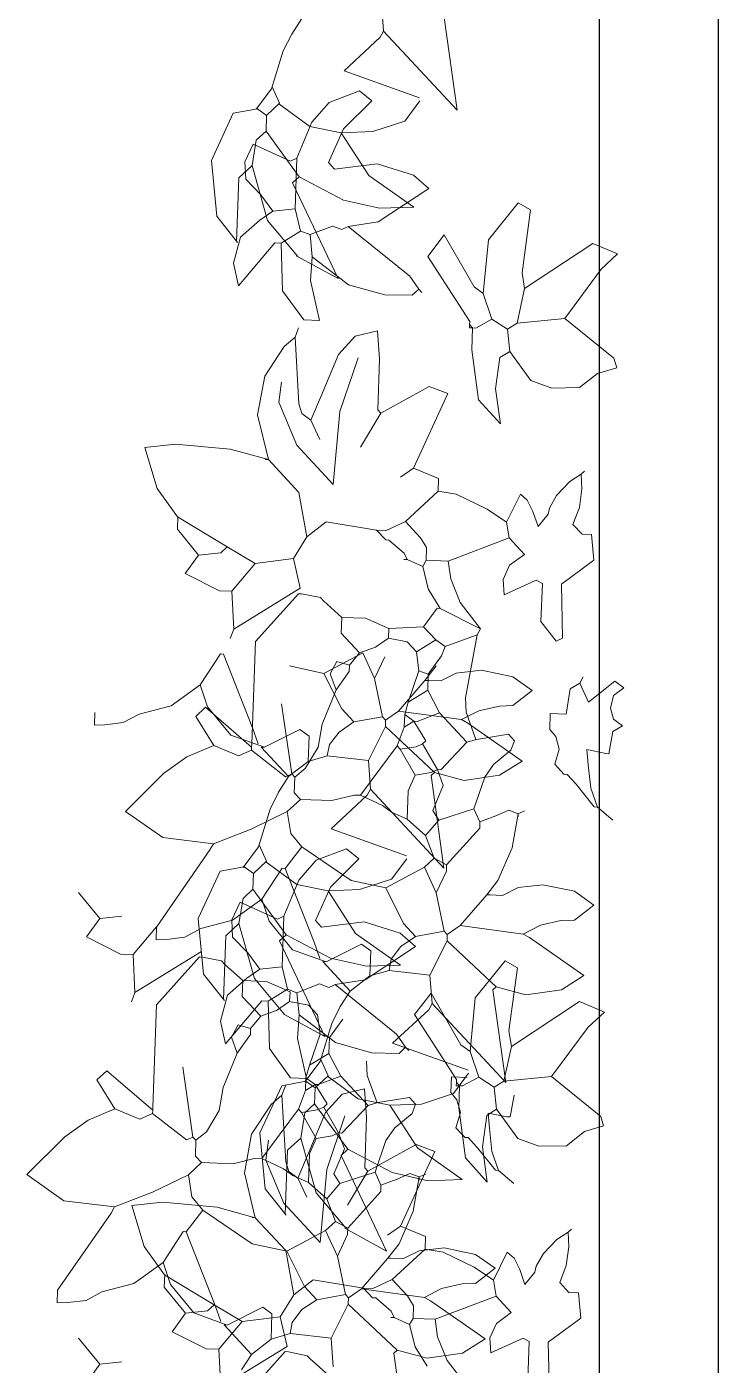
# Model space of a CAD drawing. Header units: millimetres. Extents: x 2667 to 2848, y -1 to 1765.
# Drawn here: x 2814.421 to 2815.001, y 1738.019 to 1739.142 of the extents above; entities that cross this region are included whole.
import ezdxf

# ---------------------------------------------------------------- set-up
doc = ezdxf.new("R2010")
doc.units = ezdxf.units.MM
doc.layers.add('PROIEZIONI', color=145, linetype='Continuous')
doc.layers.add('VERDE_giardino', color=74, linetype='Continuous', lineweight=9)

msp = doc.modelspace()

# ---------------------------------------------------------------- linework, layer by layer
at = {"layer": 'PROIEZIONI'}
for p, q in [((2814.9014, 1754.3571), (2814.9014, 1736.621)), ((2815.0014, 1754.3571), (2815.0014, 1736.621)), ((2814.9014, 1744.9036), (2814.9014, 1727.1674)), ((2815.0014, 1744.9036), (2815.0014, 1727.1674))]:
    msp.add_line(p, q, dxfattribs=at)
at = {"layer": 'VERDE_giardino'}
for p, q in [((2814.7189, 1739.1621), (2814.7206, 1739.1381)), ((2814.652, 1739.1486), (2814.6436, 1739.1356)), ((2814.7823, 1739.0718), (2814.7715, 1739.1495)), ((2814.6436, 1739.1356), (2814.6366, 1739.1214)), ((2814.6876, 1739.1048), (2814.7178, 1739.1329)), ((2814.7178, 1739.1329), (2814.7206, 1739.1381)), ((2814.7206, 1739.1381), (2814.7823, 1739.0718)), ((2814.6366, 1739.1214), (2814.6267, 1739.0896)), ((2814.7507, 1739.0821), (2814.6876, 1739.1048)), ((2814.6267, 1739.0896), (2814.6139, 1739.0725)), ((2814.6273, 1739.0913), (2814.6335, 1739.0776)), ((2814.7005, 1739.0879), (2814.6751, 1739.0783)), ((2814.7108, 1739.0796), (2814.7005, 1739.0879)), ((2814.5946, 1739.0692), (2814.6148, 1739.073)), ((2814.6148, 1739.073), (2814.6225, 1739.0674)), ((2814.6335, 1739.0776), (2814.6225, 1739.0674)), ((2814.6588, 1739.0582), (2814.6329, 1739.0772)), ((2814.6751, 1739.0783), (2814.6605, 1739.0618)), ((2814.6871, 1739.056), (2814.7108, 1739.0796)), ((2814.7384, 1739.0626), (2814.7512, 1739.0796)), ((2814.5946, 1739.0692), (2814.5763, 1739.0296)), ((2814.6221, 1739.0541), (2814.6225, 1739.0674)), ((2814.6605, 1739.0618), (2814.648, 1739.0315)), ((2814.7116, 1739.0538), (2814.7384, 1739.0626)), ((2814.6138, 1739.0465), (2814.6221, 1739.0541)), ((2814.6221, 1739.0541), (2814.6499, 1739.016)), ((2814.6851, 1739.0529), (2814.6588, 1739.0582)), ((2814.6744, 1739.0278), (2814.6871, 1739.056)), ((2814.6851, 1739.0529), (2814.7116, 1739.0538)), ((2814.7082, 1739.017), (2814.6851, 1739.0529)), ((2814.6113, 1739.0434), (2814.6044, 1739.0285)), ((2814.6104, 1739.0254), (2814.6138, 1739.0465)), ((2814.6113, 1739.0434), (2814.6426, 1739.029)), ((2814.5763, 1739.0296), (2814.5807, 1738.9828)), ((2814.6044, 1739.0285), (2814.6051, 1739.0139)), ((2814.6426, 1739.029), (2814.648, 1739.0315)), ((2814.6465, 1738.9891), (2814.648, 1739.0315)), ((2814.6744, 1739.0278), (2814.6796, 1739.0223)), ((2814.7154, 1739.0269), (2814.6796, 1739.0223)), ((2814.7457, 1739.0173), (2814.7154, 1739.0269)), ((2814.5974, 1738.9616), (2814.5994, 1739.0151)), ((2814.5994, 1739.0151), (2814.6104, 1739.0254)), ((2814.6233, 1738.9793), (2814.6104, 1739.0254)), ((2814.6499, 1739.016), (2814.6444, 1739.0108)), ((2814.6499, 1739.016), (2814.6871, 1738.9964)), ((2814.746, 1738.9904), (2814.7082, 1739.017)), ((2814.7586, 1739.0062), (2814.7457, 1739.0173)), ((2814.6051, 1739.0139), (2814.6177, 1739.0007)), ((2814.6444, 1739.0108), (2814.6825, 1738.9306)), ((2814.7162, 1738.9781), (2814.7586, 1739.0062)), ((2814.6177, 1739.0007), (2814.6278, 1738.9871)), ((2814.6871, 1738.9964), (2814.7174, 1738.9895)), ((2814.8086, 1738.9631), (2814.8336, 1738.994)), ((2814.8336, 1738.994), (2814.844, 1738.9883)), ((2814.5807, 1738.9828), (2814.5982, 1738.9608)), ((2814.6278, 1738.9871), (2814.617, 1738.9795)), ((2814.6278, 1738.9871), (2814.6465, 1738.9891)), ((2814.6465, 1738.9891), (2814.6511, 1738.9703)), ((2814.7174, 1738.9895), (2814.746, 1738.9904)), ((2814.844, 1738.9883), (2814.8368, 1738.9355)), ((2814.617, 1738.9795), (2814.6008, 1738.9653)), ((2814.6487, 1738.9492), (2814.6233, 1738.9793)), ((2814.6348, 1738.9603), (2814.6511, 1738.9703)), ((2814.6511, 1738.9703), (2814.659, 1738.9674)), ((2814.659, 1738.9674), (2814.6778, 1738.9746)), ((2814.6778, 1738.9746), (2814.6857, 1738.9717)), ((2814.6857, 1738.9717), (2814.6911, 1738.9742)), ((2814.6911, 1738.9742), (2814.7162, 1738.9781)), ((2814.6911, 1738.9742), (2814.7426, 1738.9325)), ((2814.6008, 1738.9653), (2814.5949, 1738.9436)), ((2814.599, 1738.9244), (2814.6295, 1738.9605)), ((2814.6295, 1738.9605), (2814.6348, 1738.9603)), ((2814.6348, 1738.9603), (2814.636, 1738.9204)), ((2814.659, 1738.9674), (2814.6609, 1738.9487)), ((2814.7577, 1738.949), (2814.7716, 1738.9671)), ((2814.7716, 1738.9671), (2814.7966, 1738.9237)), ((2814.8043, 1738.9181), (2814.8086, 1738.9631)), ((2814.839, 1738.9221), (2814.8961, 1738.9599)), ((2814.8961, 1738.9599), (2814.917, 1738.9512)), ((2814.6474, 1738.9497), (2814.6825, 1738.9306)), ((2814.6609, 1738.9487), (2814.6595, 1738.929)), ((2814.6609, 1738.9487), (2814.6913, 1738.9254)), ((2814.7577, 1738.949), (2814.7929, 1738.8946)), ((2814.9033, 1738.9384), (2814.917, 1738.9512)), ((2814.5949, 1738.9436), (2814.599, 1738.9244)), ((2814.8726, 1738.897), (2814.9033, 1738.9384)), ((2814.6595, 1738.929), (2814.667, 1738.8954)), ((2814.6913, 1738.9254), (2814.7216, 1738.917)), ((2814.7426, 1738.9325), (2814.7502, 1738.9216)), ((2814.8368, 1738.9355), (2814.839, 1738.9221)), ((2814.636, 1738.9204), (2814.6537, 1738.8959)), ((2814.7216, 1738.917), (2814.7447, 1738.9165)), ((2814.7447, 1738.9165), (2814.7502, 1738.9216)), ((2814.7502, 1738.9216), (2814.7527, 1738.9188)), ((2814.7966, 1738.9237), (2814.8043, 1738.9181)), ((2814.8043, 1738.9181), (2814.8115, 1738.8966)), ((2814.8326, 1738.8932), (2814.839, 1738.9221)), ((2814.6537, 1738.8959), (2814.667, 1738.8954)), ((2814.7927, 1738.8893), (2814.7928, 1738.892)), ((2814.7928, 1738.892), (2814.7929, 1738.8946)), ((2814.7928, 1738.892), (2814.7953, 1738.8892)), ((2814.798, 1738.8891), (2814.8115, 1738.8966)), ((2814.8115, 1738.8966), (2814.8245, 1738.8882)), ((2814.8245, 1738.8882), (2814.8326, 1738.8932)), ((2814.8326, 1738.8932), (2814.8726, 1738.897)), ((2814.8726, 1738.897), (2814.9138, 1738.8637)), ((2814.6373, 1738.8737), (2814.6464, 1738.8814)), ((2814.6464, 1738.8814), (2814.6494, 1738.8893)), ((2814.6464, 1738.8814), (2814.6497, 1738.8255)), ((2814.683, 1738.8668), (2814.6969, 1738.8822)), ((2814.7156, 1738.8868), (2814.6969, 1738.8822)), ((2814.7174, 1738.8629), (2814.7156, 1738.8868)), ((2814.7927, 1738.8893), (2814.7953, 1738.8892)), ((2814.7953, 1738.8892), (2814.7946, 1738.8707)), ((2814.7953, 1738.8892), (2814.798, 1738.8891)), ((2814.8245, 1738.8882), (2814.8265, 1738.8695)), ((2814.621, 1738.8487), (2814.6373, 1738.8737)), ((2814.8003, 1738.8288), (2814.7946, 1738.8707)), ((2814.8183, 1738.8645), (2814.8265, 1738.8695)), ((2814.8265, 1738.8695), (2814.8441, 1738.845)), ((2814.6685, 1738.8328), (2814.683, 1738.8668)), ((2814.6993, 1738.864), (2814.684, 1738.8192)), ((2814.7159, 1738.8205), (2814.7174, 1738.8629)), ((2814.8147, 1738.8381), (2814.8183, 1738.8645)), ((2814.9138, 1738.8637), (2814.9162, 1738.8556)), ((2814.6149, 1738.8162), (2814.621, 1738.8487)), ((2814.8849, 1738.8391), (2814.9001, 1738.8509)), ((2814.9001, 1738.8509), (2814.9162, 1738.8556)), ((2814.6329, 1738.827), (2814.6352, 1738.8437)), ((2814.7184, 1738.8177), (2814.759, 1738.8401)), ((2814.7747, 1738.8343), (2814.759, 1738.8401)), ((2814.8147, 1738.8381), (2814.8187, 1738.8086)), ((2814.8441, 1738.845), (2814.8619, 1738.8387)), ((2814.8619, 1738.8387), (2814.8849, 1738.8391)), ((2814.6479, 1738.7908), (2814.6329, 1738.827)), ((2814.6497, 1738.8255), (2814.6521, 1738.8175)), ((2814.6598, 1738.8119), (2814.6685, 1738.8328)), ((2814.7459, 1738.7716), (2814.7747, 1738.8343)), ((2814.8187, 1738.8086), (2814.8003, 1738.8288)), ((2814.6149, 1738.8162), (2814.6241, 1738.7787)), ((2814.6521, 1738.8175), (2814.6598, 1738.8119)), ((2814.684, 1738.8192), (2814.6784, 1738.7579)), ((2814.7184, 1738.8177), (2814.7014, 1738.7892)), ((2814.7184, 1738.8177), (2814.7159, 1738.8205)), ((2814.6598, 1738.8119), (2814.6672, 1738.7957)), ((2814.5205, 1738.789), (2814.5462, 1738.7917)), ((2814.5462, 1738.7917), (2814.592, 1738.7876)), ((2814.6784, 1738.7579), (2814.6479, 1738.7908)), ((2814.5308, 1738.7545), (2814.5205, 1738.789)), ((2814.592, 1738.7876), (2814.6241, 1738.7787)), ((2814.6241, 1738.7787), (2814.6215, 1738.7788)), ((2814.6241, 1738.7787), (2814.6496, 1738.7512)), ((2814.7459, 1738.7716), (2814.735, 1738.7641)), ((2814.7459, 1738.7716), (2814.7668, 1738.7629)), ((2814.8864, 1738.7665), (2814.8891, 1738.7691)), ((2814.7668, 1738.7629), (2814.7665, 1738.7523)), ((2814.877, 1738.7604), (2814.8658, 1738.7486)), ((2814.8864, 1738.7665), (2814.877, 1738.7604)), ((2814.8869, 1738.7542), (2814.8864, 1738.7665)), ((2814.5478, 1738.7307), (2814.5308, 1738.7545)), ((2814.6496, 1738.7512), (2814.6562, 1738.7139)), ((2814.739, 1738.7268), (2814.7665, 1738.7523)), ((2814.7816, 1738.7497), (2814.7665, 1738.7523)), ((2814.8077, 1738.7371), (2814.7816, 1738.7497)), ((2814.8239, 1738.7263), (2814.8354, 1738.7498)), ((2814.8412, 1738.7446), (2814.8354, 1738.7498)), ((2814.8658, 1738.7486), (2814.8598, 1738.7381)), ((2814.8849, 1738.7387), (2814.8869, 1738.7542)), ((2814.8239, 1738.7263), (2814.8077, 1738.7371)), ((2814.8459, 1738.7352), (2814.8412, 1738.7446)), ((2814.8503, 1738.7227), (2814.8459, 1738.7352)), ((2814.8598, 1738.7381), (2814.8586, 1738.733)), ((2814.8795, 1738.7243), (2814.8849, 1738.7387)), ((2814.5477, 1738.7205), (2814.5481, 1738.7311)), ((2814.5896, 1738.7057), (2814.5478, 1738.7307)), ((2814.6562, 1738.7139), (2814.6726, 1738.7265)), ((2814.7148, 1738.7197), (2814.6726, 1738.7265)), ((2814.7228, 1738.7194), (2814.739, 1738.7268)), ((2814.739, 1738.7268), (2814.7517, 1738.713)), ((2814.8239, 1738.7263), (2814.826, 1738.713)), ((2814.8586, 1738.733), (2814.8503, 1738.7227)), ((2814.8872, 1738.7161), (2814.8795, 1738.7243)), ((2814.5655, 1738.6986), (2814.5477, 1738.7205)), ((2814.6562, 1738.7139), (2814.645, 1738.6957)), ((2814.7148, 1738.7197), (2814.7225, 1738.7114)), ((2814.7148, 1738.7197), (2814.7228, 1738.7194)), ((2814.7517, 1738.713), (2814.7568, 1738.7049)), ((2814.7749, 1738.6936), (2814.826, 1738.713)), ((2814.826, 1738.713), (2814.8388, 1738.6992)), ((2814.8952, 1738.7158), (2814.8872, 1738.7161)), ((2814.8952, 1738.7158), (2814.897, 1738.6945)), ((2814.5841, 1738.7006), (2814.5896, 1738.7057)), ((2814.5896, 1738.7057), (2814.613, 1738.6915)), ((2814.7225, 1738.7114), (2814.7252, 1738.7113)), ((2814.7252, 1738.7113), (2814.738, 1738.7003)), ((2814.7568, 1738.7049), (2814.7564, 1738.6943)), ((2814.5655, 1738.6986), (2814.5543, 1738.6831)), ((2814.5655, 1738.6986), (2814.5841, 1738.7006)), ((2814.5935, 1738.6684), (2814.613, 1738.6915)), ((2814.613, 1738.6915), (2814.645, 1738.6957)), ((2814.645, 1738.6957), (2814.6508, 1738.6708)), ((2814.7378, 1738.695), (2814.7405, 1738.6949)), ((2814.738, 1738.7003), (2814.7405, 1738.6949)), ((2814.7405, 1738.6949), (2814.7535, 1738.6891)), ((2814.7535, 1738.6891), (2814.7564, 1738.6943)), ((2814.7564, 1738.6943), (2814.7749, 1738.6936)), ((2814.777, 1738.6787), (2814.7749, 1738.6936)), ((2814.8264, 1738.6901), (2814.8209, 1738.6781)), ((2814.8388, 1738.6992), (2814.8264, 1738.6901)), ((2814.897, 1738.6945), (2814.8698, 1738.6742)), ((2814.5543, 1738.6831), (2814.583, 1738.6688)), ((2814.7535, 1738.6891), (2814.7582, 1738.6703)), ((2814.7849, 1738.659), (2814.777, 1738.6787)), ((2814.583, 1738.6688), (2814.5935, 1738.6684)), ((2814.5935, 1738.6684), (2814.595, 1738.6365)), ((2814.595, 1738.6365), (2814.6508, 1738.6708)), ((2814.7582, 1738.6703), (2814.7682, 1738.654)), ((2814.8209, 1738.6781), (2814.8217, 1738.6654)), ((2814.8217, 1738.6654), (2814.8486, 1738.6777)), ((2814.8486, 1738.6777), (2814.8539, 1738.6748)), ((2814.8539, 1738.6748), (2814.8527, 1738.643)), ((2814.8698, 1738.6742), (2814.8708, 1738.6291)), ((2814.6492, 1738.6663), (2814.6132, 1738.6263)), ((2814.6519, 1738.6662), (2814.6492, 1738.6663)), ((2814.6519, 1738.6662), (2814.6677, 1738.663)), ((2814.6677, 1738.663), (2814.6702, 1738.6603)), ((2814.6702, 1738.6603), (2814.6856, 1738.6464)), ((2814.8021, 1738.6369), (2814.7849, 1738.659)), ((2814.6856, 1738.6464), (2814.6852, 1738.6332)), ((2814.6856, 1738.6464), (2814.7055, 1738.6458)), ((2814.7055, 1738.6458), (2814.7251, 1738.637)), ((2814.7543, 1738.6386), (2814.7655, 1738.6541)), ((2814.7655, 1738.6541), (2814.7682, 1738.654)), ((2814.7682, 1738.654), (2814.8021, 1738.6369)), ((2814.595, 1738.6365), (2814.5921, 1738.6286)), ((2814.7248, 1738.6291), (2814.7251, 1738.637)), ((2814.7251, 1738.637), (2814.7543, 1738.6386)), ((2814.7543, 1738.6386), (2814.7646, 1738.6276)), ((2814.7992, 1738.6317), (2814.8021, 1738.6369)), ((2814.8527, 1738.643), (2814.8654, 1738.6266)), ((2814.6132, 1738.6263), (2814.6101, 1738.5404)), ((2814.6852, 1738.6332), (2814.7005, 1738.6167)), ((2814.7139, 1738.6215), (2814.7248, 1738.6291)), ((2814.7248, 1738.6291), (2814.7406, 1738.6259)), ((2814.7406, 1738.6259), (2814.7483, 1738.6176)), ((2814.7483, 1738.6176), (2814.7646, 1738.6276)), ((2814.7646, 1738.6276), (2814.7723, 1738.6221)), ((2814.7723, 1738.6221), (2814.7992, 1738.6317)), ((2814.7992, 1738.6317), (2814.7893, 1738.579)), ((2814.8654, 1738.6266), (2814.8708, 1738.6291)), ((2814.5669, 1738.5899), (2814.5838, 1738.6158)), ((2814.5838, 1738.6158), (2814.5864, 1738.6157)), ((2814.5864, 1738.6157), (2814.6107, 1738.5538)), ((2814.6707, 1738.5994), (2814.7032, 1738.6168)), ((2814.6921, 1738.6064), (2814.7005, 1738.6167)), ((2814.7005, 1738.6167), (2814.7139, 1738.6215)), ((2814.7032, 1738.6168), (2814.713, 1738.5952)), ((2814.713, 1738.5952), (2814.7217, 1738.6134)), ((2814.7483, 1738.6176), (2814.7503, 1738.6016)), ((2814.7582, 1738.5987), (2814.7694, 1738.6142)), ((2814.7694, 1738.6142), (2814.7723, 1738.6221)), ((2814.6418, 1738.6057), (2814.6707, 1738.5994)), ((2814.6759, 1738.599), (2814.6816, 1738.6094)), ((2814.6808, 1738.5856), (2814.6919, 1738.6011)), ((2814.6816, 1738.6094), (2814.6921, 1738.6064)), ((2814.6919, 1738.6011), (2814.6921, 1738.6064)), ((2814.7414, 1738.5754), (2814.7503, 1738.6016)), ((2814.7503, 1738.6016), (2814.7582, 1738.5987)), ((2814.7554, 1738.5936), (2814.7648, 1738.6057)), ((2814.8027, 1738.6021), (2814.7817, 1738.5997)), ((2814.8291, 1738.5966), (2814.8027, 1738.6021)), ((2814.5424, 1738.5722), (2814.5669, 1738.5899)), ((2814.5731, 1738.5714), (2814.5669, 1738.5899)), ((2814.6707, 1738.5994), (2814.6856, 1738.5696)), ((2814.6808, 1738.5856), (2814.6759, 1738.599)), ((2814.713, 1738.5952), (2814.7198, 1738.5631)), ((2814.7333, 1738.5679), (2814.7554, 1738.5936)), ((2814.7554, 1738.5936), (2814.7581, 1738.5935)), ((2814.7577, 1738.5854), (2814.7582, 1738.5987)), ((2814.7687, 1738.5932), (2814.7581, 1738.5935)), ((2814.7817, 1738.5997), (2814.7687, 1738.5932)), ((2814.8454, 1738.5851), (2814.8291, 1738.5966)), ((2814.8772, 1738.5864), (2814.8853, 1738.5914)), ((2814.8882, 1738.5966), (2814.8853, 1738.5914)), ((2814.8853, 1738.5914), (2814.8927, 1738.5752)), ((2814.8927, 1738.5752), (2814.9146, 1738.593)), ((2814.9146, 1738.593), (2814.9223, 1738.5874)), ((2814.6691, 1738.5568), (2814.6808, 1738.5856)), ((2814.7414, 1738.5754), (2814.7577, 1738.5854)), ((2814.7577, 1738.5854), (2814.7676, 1738.5665)), ((2814.7893, 1738.579), (2814.7899, 1738.5669)), ((2814.8454, 1738.5851), (2814.829, 1738.5724)), ((2814.8737, 1738.5653), (2814.8772, 1738.5864)), ((2814.9111, 1738.5702), (2814.9134, 1738.581)), ((2814.9134, 1738.581), (2814.9223, 1738.5874)), ((2814.4781, 1738.556), (2814.4785, 1738.5666)), ((2814.5156, 1738.5652), (2814.5424, 1738.5722)), ((2814.5632, 1738.5633), (2814.5714, 1738.571)), ((2814.5714, 1738.571), (2814.61, 1738.5377)), ((2814.5926, 1738.5476), (2814.5731, 1738.5714)), ((2814.6437, 1738.5153), (2814.6352, 1738.574)), ((2814.6856, 1738.5696), (2814.6958, 1738.5587)), ((2814.7224, 1738.5603), (2814.7333, 1738.5679)), ((2814.7333, 1738.5679), (2814.7861, 1738.5607)), ((2814.7384, 1738.5649), (2814.7414, 1738.5754)), ((2814.7488, 1738.5592), (2814.7676, 1738.5665)), ((2814.7676, 1738.5665), (2814.7906, 1738.5418)), ((2814.7861, 1738.5607), (2814.8005, 1738.5681)), ((2814.7899, 1738.5669), (2814.7981, 1738.544)), ((2814.8005, 1738.5681), (2814.8178, 1738.5721)), ((2814.8178, 1738.5721), (2814.829, 1738.5724)), ((2814.9136, 1738.5611), (2814.9111, 1738.5702)), ((2814.487, 1738.5563), (2814.4781, 1738.556)), ((2814.5024, 1738.5582), (2814.487, 1738.5563)), ((2814.5156, 1738.5652), (2814.5024, 1738.5582)), ((2814.5782, 1738.5389), (2814.5632, 1738.5633)), ((2814.6691, 1738.5568), (2814.6659, 1738.5375)), ((2814.6958, 1738.5587), (2814.6834, 1738.5503)), ((2814.6958, 1738.5587), (2814.7198, 1738.5631)), ((2814.7079, 1738.5264), (2814.7222, 1738.555)), ((2814.7198, 1738.5631), (2814.7224, 1738.5603)), ((2814.7222, 1738.555), (2814.7224, 1738.5603)), ((2814.7222, 1738.555), (2814.7633, 1738.5164)), ((2814.738, 1738.5543), (2814.7384, 1738.5649)), ((2814.738, 1738.5543), (2814.7461, 1738.5593)), ((2814.7384, 1738.5649), (2814.7461, 1738.5593)), ((2814.7461, 1738.5593), (2814.7562, 1738.543)), ((2814.7461, 1738.5593), (2814.7488, 1738.5592)), ((2814.7861, 1738.5607), (2814.7913, 1738.5578)), ((2814.7913, 1738.5578), (2814.837, 1738.5259)), ((2814.86, 1738.5525), (2814.8605, 1738.5658)), ((2814.8605, 1738.5658), (2814.8737, 1738.5653)), ((2814.913, 1738.5506), (2814.9212, 1738.5556)), ((2814.9212, 1738.5556), (2814.9136, 1738.5611)), ((2814.6207, 1738.5375), (2814.5926, 1738.5476)), ((2814.6107, 1738.5538), (2814.6155, 1738.5404)), ((2814.6207, 1738.5375), (2814.6504, 1738.5524)), ((2814.6504, 1738.5524), (2814.6582, 1738.5468)), ((2814.6582, 1738.5468), (2814.6574, 1738.5256)), ((2814.6834, 1738.5503), (2814.6753, 1738.5397)), ((2814.7321, 1738.5386), (2814.738, 1738.5543)), ((2814.7906, 1738.5418), (2814.7987, 1738.5441)), ((2814.7987, 1738.5441), (2814.8254, 1738.5485)), ((2814.8254, 1738.5485), (2814.8305, 1738.543)), ((2814.8651, 1738.5465), (2814.86, 1738.5525)), ((2814.8681, 1738.536), (2814.8651, 1738.5465)), ((2814.9097, 1738.5321), (2814.913, 1738.5506)), ((2814.5558, 1738.5294), (2814.5782, 1738.5389)), ((2814.5782, 1738.5389), (2814.5991, 1738.5302)), ((2814.5991, 1738.5302), (2814.6099, 1738.5351)), ((2814.6099, 1738.5351), (2814.61, 1738.5377)), ((2814.6099, 1738.5351), (2814.6383, 1738.5128)), ((2814.61, 1738.5377), (2814.6101, 1738.5404)), ((2814.6181, 1738.5376), (2814.641, 1738.5129)), ((2814.6181, 1738.5376), (2814.6207, 1738.5375)), ((2814.6659, 1738.5375), (2814.655, 1738.5196)), ((2814.6753, 1738.5397), (2814.6735, 1738.5303)), ((2814.7014, 1738.4973), (2814.7321, 1738.5386)), ((2814.7321, 1738.5386), (2814.7347, 1738.5358)), ((2814.7347, 1738.5358), (2814.748, 1738.538)), ((2814.7347, 1738.5358), (2814.7472, 1738.5142)), ((2814.748, 1738.538), (2814.7534, 1738.5405)), ((2814.7562, 1738.543), (2814.7534, 1738.5405)), ((2814.7534, 1738.5405), (2814.7659, 1738.5188)), ((2814.7686, 1738.5187), (2814.7906, 1738.5418)), ((2814.8275, 1738.5351), (2814.813, 1738.523)), ((2814.8305, 1738.543), (2814.8275, 1738.5351)), ((2814.8642, 1738.5232), (2814.8681, 1738.536)), ((2814.8912, 1738.5355), (2814.907, 1738.5322)), ((2814.8923, 1738.5228), (2814.8912, 1738.5355)), ((2814.5361, 1738.5155), (2814.5558, 1738.5294)), ((2814.641, 1738.5129), (2814.6574, 1738.5256)), ((2814.6574, 1738.5256), (2814.6735, 1738.5303)), ((2814.6735, 1738.5303), (2814.7079, 1738.5264)), ((2814.7079, 1738.5264), (2814.7097, 1738.5024)), ((2814.813, 1738.523), (2814.8055, 1738.5124)), ((2814.837, 1738.5259), (2814.818, 1738.514)), ((2814.8694, 1738.5177), (2814.8642, 1738.5232)), ((2814.8944, 1738.5033), (2814.8923, 1738.5228)), ((2814.907, 1738.5322), (2814.9097, 1738.5321)), ((2814.5043, 1738.4837), (2814.5361, 1738.5155)), ((2814.641, 1738.5129), (2814.6326, 1738.4999)), ((2814.6383, 1738.5128), (2814.6437, 1738.5153)), ((2814.6437, 1738.5153), (2814.6463, 1738.5125)), ((2814.6463, 1738.5125), (2814.6458, 1738.4993)), ((2814.655, 1738.5196), (2814.6463, 1738.5125)), ((2814.7414, 1738.5011), (2814.7472, 1738.5142)), ((2814.7472, 1738.5142), (2814.7605, 1738.5163)), ((2814.7605, 1738.5163), (2814.7659, 1738.5188)), ((2814.7605, 1738.5138), (2814.7633, 1738.5164)), ((2814.7713, 1738.4361), (2814.7605, 1738.5138)), ((2814.7884, 1738.5097), (2814.7633, 1738.5164)), ((2814.7659, 1738.5188), (2814.7707, 1738.5054)), ((2814.7659, 1738.5188), (2814.7686, 1738.5187)), ((2814.818, 1738.514), (2814.7884, 1738.5097)), ((2814.8055, 1738.5124), (2814.7965, 1738.4858)), ((2814.8694, 1738.5177), (2814.8719, 1738.5149)), ((2814.8719, 1738.5149), (2814.8746, 1738.5148)), ((2814.8746, 1738.5148), (2814.8822, 1738.5066)), ((2814.6326, 1738.4999), (2814.6256, 1738.4857)), ((2814.6458, 1738.4993), (2814.6509, 1738.4938)), ((2814.7068, 1738.4972), (2814.7097, 1738.5024)), ((2814.7097, 1738.5024), (2814.7713, 1738.4361)), ((2814.7405, 1738.4773), (2814.7414, 1738.5011)), ((2814.7707, 1738.5054), (2814.762, 1738.4844)), ((2814.8822, 1738.5066), (2814.8974, 1738.4875)), ((2814.9001, 1738.4874), (2814.8944, 1738.5033)), ((2814.6399, 1738.4836), (2814.6509, 1738.4938)), ((2814.6509, 1738.4938), (2814.6774, 1738.4928)), ((2814.6766, 1738.4691), (2814.7068, 1738.4972)), ((2814.6774, 1738.4928), (2814.6961, 1738.4974)), ((2814.6961, 1738.4974), (2814.7014, 1738.4973)), ((2814.7014, 1738.4973), (2814.7197, 1738.4886)), ((2814.7197, 1738.4886), (2814.7274, 1738.483)), ((2814.5354, 1738.4619), (2814.5043, 1738.4837)), ((2814.6399, 1738.4836), (2814.6097, 1738.4689)), ((2814.6256, 1738.4857), (2814.6158, 1738.4539)), ((2814.6428, 1738.4653), (2814.6399, 1738.4836)), ((2814.7274, 1738.483), (2814.7405, 1738.4773)), ((2814.7405, 1738.4773), (2814.7559, 1738.4634)), ((2814.7559, 1738.4634), (2814.767, 1738.4763)), ((2814.762, 1738.4844), (2814.767, 1738.4763)), ((2814.767, 1738.4763), (2814.7965, 1738.4858)), ((2814.7965, 1738.4858), (2814.8015, 1738.475)), ((2814.8015, 1738.475), (2814.8149, 1738.4799)), ((2814.8149, 1738.4799), (2814.8257, 1738.4848)), ((2814.8257, 1738.4848), (2814.8335, 1738.4818)), ((2814.8285, 1738.4531), (2814.8335, 1738.4818)), ((2814.8335, 1738.4818), (2814.8389, 1738.4843)), ((2814.8335, 1738.4792), (2814.8335, 1738.4818)), ((2814.8974, 1738.4875), (2814.9001, 1738.4874)), ((2814.9001, 1738.4874), (2814.913, 1738.4763)), ((2814.6097, 1738.4689), (2814.5779, 1738.4566)), ((2814.6521, 1738.4539), (2814.6428, 1738.4653)), ((2814.7398, 1738.4465), (2814.6766, 1738.4691)), ((2814.7736, 1738.4389), (2814.8013, 1738.4697)), ((2814.8013, 1738.4697), (2814.8015, 1738.475)), ((2814.5779, 1738.4566), (2814.5354, 1738.4619)), ((2814.575, 1738.4514), (2814.5779, 1738.4566)), ((2814.6158, 1738.4539), (2814.6029, 1738.4368)), ((2814.6163, 1738.4556), (2814.6225, 1738.4419)), ((2814.6382, 1738.4359), (2814.6521, 1738.4539)), ((2814.6521, 1738.4539), (2814.6935, 1738.4259)), ((2814.7559, 1738.4634), (2814.7632, 1738.4446)), ((2814.5302, 1738.3867), (2814.575, 1738.4514)), ((2814.6642, 1738.4427), (2814.6495, 1738.4261)), ((2814.6895, 1738.4523), (2814.6642, 1738.4427)), ((2814.6761, 1738.4203), (2814.6998, 1738.4439)), ((2814.6998, 1738.4439), (2814.6895, 1738.4523)), ((2814.7274, 1738.4269), (2814.7403, 1738.444)), ((2814.755, 1738.4369), (2814.7632, 1738.4446)), ((2814.7632, 1738.4446), (2814.7736, 1738.4389)), ((2814.8166, 1738.4259), (2814.8285, 1738.4531)), ((2814.5836, 1738.4336), (2814.5653, 1738.3939)), ((2814.5836, 1738.4336), (2814.6038, 1738.4373)), ((2814.6038, 1738.4373), (2814.6116, 1738.4317)), ((2814.6111, 1738.4184), (2814.6116, 1738.4317)), ((2814.6225, 1738.4419), (2814.6116, 1738.4317)), ((2814.6186, 1738.41), (2814.6355, 1738.436)), ((2814.6478, 1738.4225), (2814.6219, 1738.4415)), ((2814.6355, 1738.436), (2814.6382, 1738.4359)), ((2814.6382, 1738.4359), (2814.6624, 1738.374)), ((2814.7225, 1738.4195), (2814.755, 1738.4369)), ((2814.755, 1738.4369), (2814.7648, 1738.4153)), ((2814.7648, 1738.4153), (2814.7734, 1738.4336)), ((2814.7734, 1738.4336), (2814.7736, 1738.4389)), ((2814.6495, 1738.4261), (2814.6371, 1738.3958)), ((2814.6741, 1738.4172), (2814.6478, 1738.4225)), ((2814.6635, 1738.3922), (2814.6761, 1738.4203)), ((2814.6935, 1738.4259), (2814.7225, 1738.4195)), ((2814.7006, 1738.4182), (2814.7274, 1738.4269)), ((2814.8072, 1738.4138), (2814.8166, 1738.4259)), ((2814.8544, 1738.4222), (2814.8335, 1738.4198)), ((2814.8808, 1738.4167), (2814.8544, 1738.4222)), ((2814.4826, 1738.3939), (2814.4648, 1738.4158)), ((2814.5941, 1738.3924), (2814.6186, 1738.41)), ((2814.5994, 1738.3897), (2814.6028, 1738.4108)), ((2814.6028, 1738.4108), (2814.6111, 1738.4184)), ((2814.6111, 1738.4184), (2814.6389, 1738.3803)), ((2814.6248, 1738.3916), (2814.6186, 1738.41)), ((2814.6741, 1738.4172), (2814.7006, 1738.4182)), ((2814.6972, 1738.3814), (2814.6741, 1738.4172)), ((2814.7225, 1738.4195), (2814.7373, 1738.3898)), ((2814.7648, 1738.4153), (2814.7716, 1738.3832)), ((2814.785, 1738.3881), (2814.8072, 1738.4138)), ((2814.8072, 1738.4138), (2814.8098, 1738.4137)), ((2814.8204, 1738.4133), (2814.8098, 1738.4137)), ((2814.8335, 1738.4198), (2814.8204, 1738.4133)), ((2814.8971, 1738.4052), (2814.8808, 1738.4167)), ((2814.6003, 1738.4077), (2814.5934, 1738.3928)), ((2814.6003, 1738.4077), (2814.6317, 1738.3933)), ((2814.8971, 1738.4052), (2814.8807, 1738.3925)), ((2814.4826, 1738.3939), (2814.4714, 1738.3784)), ((2814.4826, 1738.3939), (2814.5012, 1738.3959)), ((2814.5106, 1738.3637), (2814.5301, 1738.3869)), ((2814.5298, 1738.3761), (2814.5302, 1738.3867)), ((2814.5653, 1738.3939), (2814.5697, 1738.3471)), ((2814.5673, 1738.3854), (2814.5941, 1738.3924)), ((2814.5884, 1738.3795), (2814.5994, 1738.3897)), ((2814.5934, 1738.3928), (2814.5941, 1738.3782)), ((2814.6123, 1738.3436), (2814.5994, 1738.3897)), ((2814.6443, 1738.3677), (2814.6248, 1738.3916)), ((2814.6317, 1738.3933), (2814.6371, 1738.3958)), ((2814.6355, 1738.3534), (2814.6371, 1738.3958)), ((2814.6635, 1738.3922), (2814.6686, 1738.3867)), ((2814.7044, 1738.3912), (2814.6686, 1738.3867)), ((2814.7347, 1738.3816), (2814.7044, 1738.3912)), ((2814.7373, 1738.3898), (2814.7475, 1738.3788)), ((2814.7741, 1738.3805), (2814.785, 1738.3881)), ((2814.785, 1738.3881), (2814.8378, 1738.3808)), ((2814.8378, 1738.3808), (2814.8523, 1738.3883)), ((2814.8523, 1738.3883), (2814.8695, 1738.3922)), ((2814.8695, 1738.3922), (2814.8807, 1738.3925)), ((2814.4714, 1738.3784), (2814.5, 1738.3641)), ((2814.5387, 1738.3764), (2814.5298, 1738.3761)), ((2814.5541, 1738.3783), (2814.5387, 1738.3764)), ((2814.5673, 1738.3854), (2814.5541, 1738.3783)), ((2814.5865, 1738.326), (2814.5884, 1738.3795)), ((2814.5941, 1738.3782), (2814.6068, 1738.365)), ((2814.6389, 1738.3803), (2814.6334, 1738.3752)), ((2814.6389, 1738.3803), (2814.6761, 1738.3607)), ((2814.735, 1738.3547), (2814.6972, 1738.3814)), ((2814.7476, 1738.3705), (2814.7347, 1738.3816)), ((2814.7475, 1738.3788), (2814.7351, 1738.3705)), ((2814.7475, 1738.3788), (2814.7716, 1738.3832)), ((2814.7716, 1738.3832), (2814.7741, 1738.3805)), ((2814.7739, 1738.3752), (2814.7741, 1738.3805)), ((2814.8378, 1738.3808), (2814.843, 1738.378)), ((2814.843, 1738.378), (2814.8887, 1738.346)), ((2814.5, 1738.3641), (2814.5106, 1738.3637)), ((2814.5121, 1738.3318), (2814.5679, 1738.3661)), ((2814.6068, 1738.365), (2814.6169, 1738.3514)), ((2814.6334, 1738.3752), (2814.6715, 1738.2949)), ((2814.6725, 1738.3577), (2814.6443, 1738.3677)), ((2814.6624, 1738.374), (2814.6673, 1738.3605)), ((2814.6725, 1738.3577), (2814.7022, 1738.3725)), ((2814.7022, 1738.3725), (2814.7099, 1738.3669)), ((2814.7052, 1738.3425), (2814.7476, 1738.3705)), ((2814.7099, 1738.3669), (2814.7092, 1738.3457)), ((2814.7351, 1738.3705), (2814.727, 1738.3598)), ((2814.7596, 1738.3465), (2814.7739, 1738.3752)), ((2814.7739, 1738.3752), (2814.815, 1738.3366)), ((2814.5106, 1738.3637), (2814.5121, 1738.3318)), ((2814.5663, 1738.3617), (2814.5303, 1738.3216)), ((2814.5689, 1738.3616), (2814.5663, 1738.3617)), ((2814.5689, 1738.3616), (2814.5847, 1738.3584)), ((2814.5847, 1738.3584), (2814.5873, 1738.3556)), ((2814.5873, 1738.3556), (2814.6027, 1738.3418)), ((2814.6169, 1738.3514), (2814.6355, 1738.3534)), ((2814.6355, 1738.3534), (2814.6401, 1738.3346)), ((2814.6698, 1738.3578), (2814.6928, 1738.333)), ((2814.6698, 1738.3578), (2814.6725, 1738.3577)), ((2814.6761, 1738.3607), (2814.7064, 1738.3538)), ((2814.7064, 1738.3538), (2814.735, 1738.3547)), ((2814.727, 1738.3598), (2814.7253, 1738.3504)), ((2814.7976, 1738.3274), (2814.8227, 1738.3583)), ((2814.8227, 1738.3583), (2814.8331, 1738.3526)), ((2814.5697, 1738.3471), (2814.5872, 1738.3251)), ((2814.606, 1738.3438), (2814.5898, 1738.3296)), ((2814.6027, 1738.3418), (2814.6022, 1738.3285)), ((2814.6027, 1738.3418), (2814.6226, 1738.3411)), ((2814.6169, 1738.3514), (2814.606, 1738.3438)), ((2814.6377, 1738.3135), (2814.6123, 1738.3436)), ((2814.6801, 1738.3385), (2814.7052, 1738.3425)), ((2814.6928, 1738.333), (2814.7092, 1738.3457)), ((2814.7092, 1738.3457), (2814.7253, 1738.3504)), ((2814.7253, 1738.3504), (2814.7596, 1738.3465)), ((2814.7596, 1738.3465), (2814.7614, 1738.3226)), ((2814.8331, 1738.3526), (2814.8258, 1738.2998)), ((2814.8887, 1738.346), (2814.8698, 1738.3342)), ((2814.5121, 1738.3318), (2814.5092, 1738.324)), ((2814.6226, 1738.3411), (2814.6422, 1738.3324)), ((2814.6239, 1738.3246), (2814.6401, 1738.3346)), ((2814.6401, 1738.3346), (2814.648, 1738.3317)), ((2814.6419, 1738.3244), (2814.6422, 1738.3324)), ((2814.648, 1738.3317), (2814.6668, 1738.339)), ((2814.648, 1738.3317), (2814.65, 1738.3131)), ((2814.6668, 1738.339), (2814.6747, 1738.336)), ((2814.6747, 1738.336), (2814.6801, 1738.3385)), ((2814.6801, 1738.3385), (2814.7316, 1738.2968)), ((2814.6928, 1738.333), (2814.6844, 1738.3201)), ((2814.7467, 1738.3133), (2814.7606, 1738.3314)), ((2814.7606, 1738.3314), (2814.7856, 1738.288)), ((2814.8122, 1738.334), (2814.815, 1738.3366)), ((2814.8231, 1738.2563), (2814.8122, 1738.334)), ((2814.8401, 1738.3298), (2814.815, 1738.3366)), ((2814.8698, 1738.3342), (2814.8401, 1738.3298)), ((2814.5303, 1738.3216), (2814.5272, 1738.2357)), ((2814.5898, 1738.3296), (2814.5839, 1738.3079)), ((2814.588, 1738.2888), (2814.6185, 1738.3248)), ((2814.6022, 1738.3285), (2814.6176, 1738.3121)), ((2814.6185, 1738.3248), (2814.6239, 1738.3246)), ((2814.6239, 1738.3246), (2814.6251, 1738.2848)), ((2814.631, 1738.3169), (2814.6419, 1738.3244)), ((2814.6419, 1738.3244), (2814.6577, 1738.3212)), ((2814.6577, 1738.3212), (2814.6654, 1738.313)), ((2814.6844, 1738.3201), (2814.6773, 1738.3059)), ((2814.7586, 1738.3174), (2814.7614, 1738.3226)), ((2814.7614, 1738.3226), (2814.8231, 1738.2563)), ((2814.7934, 1738.2824), (2814.7976, 1738.3274)), ((2814.828, 1738.2865), (2814.8851, 1738.3242)), ((2814.8851, 1738.3242), (2814.906, 1738.3155)), ((2814.6092, 1738.3018), (2814.6176, 1738.3121)), ((2814.6176, 1738.3121), (2814.631, 1738.3169)), ((2814.6365, 1738.314), (2814.6715, 1738.2949)), ((2814.65, 1738.313), (2814.6485, 1738.2933)), ((2814.65, 1738.313), (2814.6803, 1738.2898)), ((2814.6654, 1738.313), (2814.6674, 1738.297)), ((2814.6753, 1738.294), (2814.6865, 1738.3096)), ((2814.7283, 1738.2893), (2814.7586, 1738.3174)), ((2814.7467, 1738.3133), (2814.7819, 1738.259)), ((2814.8923, 1738.3027), (2814.906, 1738.3155)), ((2814.5839, 1738.3079), (2814.588, 1738.2888)), ((2814.593, 1738.2944), (2814.5987, 1738.3048)), ((2814.5987, 1738.3048), (2814.6092, 1738.3018)), ((2814.609, 1738.2965), (2814.6092, 1738.3018)), ((2814.6585, 1738.2708), (2814.6674, 1738.297)), ((2814.6674, 1738.297), (2814.6753, 1738.294)), ((2814.6773, 1738.3059), (2814.6675, 1738.274)), ((2814.7316, 1738.2968), (2814.7392, 1738.2859)), ((2814.8258, 1738.2998), (2814.828, 1738.2865)), ((2814.8616, 1738.2614), (2814.8923, 1738.3027)), ((2814.5979, 1738.2809), (2814.593, 1738.2944)), ((2814.5979, 1738.2809), (2814.609, 1738.2965)), ((2814.6485, 1738.2933), (2814.656, 1738.2598)), ((2814.6748, 1738.2808), (2814.6753, 1738.294)), ((2814.6803, 1738.2898), (2814.7106, 1738.2813)), ((2814.7915, 1738.2666), (2814.7283, 1738.2893)), ((2814.7337, 1738.2808), (2814.7392, 1738.2859)), ((2814.7392, 1738.2859), (2814.7418, 1738.2832)), ((2814.7856, 1738.288), (2814.7934, 1738.2824)), ((2814.8216, 1738.2575), (2814.828, 1738.2865)), ((2814.5862, 1738.2522), (2814.5979, 1738.2809)), ((2814.6251, 1738.2848), (2814.6427, 1738.2602)), ((2814.6585, 1738.2708), (2814.6748, 1738.2808)), ((2814.668, 1738.2758), (2814.6743, 1738.2621)), ((2814.6748, 1738.2808), (2814.6847, 1738.2618)), ((2814.7064, 1738.2743), (2814.707, 1738.2623)), ((2814.7106, 1738.2813), (2814.7337, 1738.2808)), ((2814.7934, 1738.2824), (2814.8005, 1738.2609)), ((2814.4803, 1738.2587), (2814.4885, 1738.2663)), ((2814.4885, 1738.2663), (2814.5271, 1738.2331)), ((2814.5608, 1738.2106), (2814.5523, 1738.2693)), ((2814.6675, 1738.274), (2814.6546, 1738.257)), ((2814.6555, 1738.2603), (2814.6585, 1738.2708)), ((2814.7792, 1738.2471), (2814.792, 1738.2641)), ((2814.4953, 1738.2343), (2814.4803, 1738.2587)), ((2814.5862, 1738.2522), (2814.5829, 1738.2329)), ((2814.6354, 1738.2537), (2814.617, 1738.2141)), ((2814.6354, 1738.2537), (2814.6555, 1738.2574)), ((2814.6354, 1738.2457), (2814.6384, 1738.2536)), ((2814.6427, 1738.2602), (2814.656, 1738.2598)), ((2814.6551, 1738.2497), (2814.6555, 1738.2603)), ((2814.6551, 1738.2497), (2814.6632, 1738.2547)), ((2814.6555, 1738.2603), (2814.6632, 1738.2547)), ((2814.6555, 1738.2574), (2814.6633, 1738.2518)), ((2814.6628, 1738.2386), (2814.6633, 1738.2518)), ((2814.6632, 1738.2547), (2814.6733, 1738.2384)), ((2814.6632, 1738.2547), (2814.6659, 1738.2546)), ((2814.6743, 1738.2621), (2814.6633, 1738.2518)), ((2814.6659, 1738.2546), (2814.6847, 1738.2618)), ((2814.6995, 1738.2427), (2814.6737, 1738.2616)), ((2814.6847, 1738.2618), (2814.7077, 1738.2371)), ((2814.707, 1738.2623), (2814.7152, 1738.2393)), ((2814.7771, 1738.2479), (2814.7776, 1738.2611)), ((2814.7776, 1738.2611), (2814.7908, 1738.2606)), ((2814.7817, 1738.2537), (2814.7818, 1738.2563)), ((2814.7817, 1738.2537), (2814.7843, 1738.2536)), ((2814.7818, 1738.2563), (2814.7819, 1738.259)), ((2814.7818, 1738.2563), (2814.7843, 1738.2536)), ((2814.7843, 1738.2536), (2814.7837, 1738.235)), ((2814.7843, 1738.2536), (2814.787, 1738.2535)), ((2814.787, 1738.2535), (2814.8005, 1738.2609)), ((2814.8005, 1738.2609), (2814.8135, 1738.2525)), ((2814.8135, 1738.2525), (2814.8216, 1738.2575)), ((2814.8135, 1738.2525), (2814.8155, 1738.2339)), ((2814.8216, 1738.2575), (2814.8616, 1738.2614)), ((2814.8616, 1738.2614), (2814.9028, 1738.228)), ((2814.6263, 1738.238), (2814.6354, 1738.2457)), ((2814.6354, 1738.2457), (2814.6387, 1738.1899)), ((2814.6492, 1738.234), (2814.6551, 1738.2497)), ((2814.6721, 1738.2311), (2814.6859, 1738.2465)), ((2814.7046, 1738.2512), (2814.6859, 1738.2465)), ((2814.7258, 1738.2373), (2814.6995, 1738.2427)), ((2814.7064, 1738.2272), (2814.7046, 1738.2512)), ((2814.7158, 1738.2395), (2814.7425, 1738.2438)), ((2814.7425, 1738.2438), (2814.7476, 1738.2383)), ((2814.7524, 1738.2383), (2814.7792, 1738.2471)), ((2814.7822, 1738.2419), (2814.7771, 1738.2479)), ((2814.7852, 1738.2313), (2814.7822, 1738.2419)), ((2814.8268, 1738.2275), (2814.8301, 1738.2459)), ((2814.4729, 1738.2247), (2814.4953, 1738.2343)), ((2814.4953, 1738.2343), (2814.5162, 1738.2255)), ((2814.5162, 1738.2255), (2814.527, 1738.2304)), ((2814.527, 1738.2304), (2814.5271, 1738.2331)), ((2814.527, 1738.2304), (2814.5554, 1738.2082)), ((2814.5271, 1738.2331), (2814.5272, 1738.2357)), ((2814.5829, 1738.2329), (2814.5721, 1738.215)), ((2814.61, 1738.213), (2814.6263, 1738.238)), ((2814.6185, 1738.1926), (2814.6492, 1738.234)), ((2814.6492, 1738.234), (2814.6518, 1738.2312)), ((2814.6512, 1738.2098), (2814.6546, 1738.2309)), ((2814.6518, 1738.2312), (2814.6651, 1738.2334)), ((2814.6518, 1738.2312), (2814.6642, 1738.2095)), ((2814.6546, 1738.2309), (2814.6628, 1738.2386)), ((2814.6576, 1738.1971), (2814.6721, 1738.2311)), ((2814.6628, 1738.2386), (2814.6906, 1738.2004)), ((2814.6651, 1738.2334), (2814.6705, 1738.2358)), ((2814.6733, 1738.2384), (2814.6705, 1738.2358)), ((2814.6705, 1738.2358), (2814.683, 1738.2141)), ((2814.6856, 1738.214), (2814.7077, 1738.2371)), ((2814.7077, 1738.2371), (2814.7158, 1738.2395)), ((2814.7258, 1738.2373), (2814.7524, 1738.2383)), ((2814.749, 1738.2015), (2814.7258, 1738.2373)), ((2814.7446, 1738.2305), (2814.7301, 1738.2184)), ((2814.7476, 1738.2383), (2814.7446, 1738.2305)), ((2814.7813, 1738.2185), (2814.7852, 1738.2313)), ((2814.7893, 1738.1931), (2814.7837, 1738.235)), ((2814.8073, 1738.2288), (2814.8155, 1738.2339)), ((2814.8083, 1738.2308), (2814.8241, 1738.2276)), ((2814.8094, 1738.2182), (2814.8083, 1738.2308)), ((2814.8155, 1738.2339), (2814.8332, 1738.2093)), ((2814.4532, 1738.2108), (2814.4729, 1738.2247)), ((2814.6883, 1738.2283), (2814.6731, 1738.1835)), ((2814.7049, 1738.1848), (2814.7064, 1738.2272)), ((2814.7301, 1738.2184), (2814.7226, 1738.2078)), ((2814.7864, 1738.213), (2814.7813, 1738.2185)), ((2814.8037, 1738.2024), (2814.8073, 1738.2288)), ((2814.8115, 1738.1986), (2814.8094, 1738.2182)), ((2814.8241, 1738.2276), (2814.8268, 1738.2275)), ((2814.8891, 1738.2153), (2814.9052, 1738.22)), ((2814.9028, 1738.228), (2814.9052, 1738.22)), ((2814.4214, 1738.1791), (2814.4532, 1738.2108)), ((2814.5554, 1738.2082), (2814.5608, 1738.2106)), ((2814.5608, 1738.2106), (2814.5633, 1738.2079)), ((2814.5633, 1738.2079), (2814.5629, 1738.1946)), ((2814.5721, 1738.215), (2814.5633, 1738.2079)), ((2814.6039, 1738.1805), (2814.61, 1738.213)), ((2814.617, 1738.2141), (2814.6214, 1738.1673)), ((2814.6219, 1738.1913), (2814.6242, 1738.208)), ((2814.6402, 1738.1996), (2814.6512, 1738.2098)), ((2814.6641, 1738.1638), (2814.6512, 1738.2098)), ((2814.6585, 1738.1965), (2814.6642, 1738.2095)), ((2814.6642, 1738.2095), (2814.6776, 1738.2117)), ((2814.6776, 1738.2117), (2814.683, 1738.2141)), ((2814.683, 1738.2141), (2814.6878, 1738.2007)), ((2814.683, 1738.2141), (2814.6856, 1738.214)), ((2814.7226, 1738.2078), (2814.7136, 1738.1812)), ((2814.7864, 1738.213), (2814.789, 1738.2103)), ((2814.789, 1738.2103), (2814.7916, 1738.2102)), ((2814.7916, 1738.2102), (2814.7993, 1738.2019)), ((2814.8332, 1738.2093), (2814.851, 1738.203)), ((2814.874, 1738.2034), (2814.8891, 1738.2153)), ((2814.6382, 1738.1461), (2814.6402, 1738.1996)), ((2814.6488, 1738.1762), (2814.6576, 1738.1971)), ((2814.6576, 1738.1726), (2814.6585, 1738.1965)), ((2814.6878, 1738.2007), (2814.6791, 1738.1798)), ((2814.6906, 1738.2004), (2814.6851, 1738.1953)), ((2814.6906, 1738.2004), (2814.7279, 1738.1809)), ((2814.7074, 1738.1821), (2814.7481, 1738.2045)), ((2814.7349, 1738.136), (2814.7638, 1738.1986)), ((2814.7638, 1738.1986), (2814.7481, 1738.2045)), ((2814.7867, 1738.1749), (2814.749, 1738.2015)), ((2814.7993, 1738.2019), (2814.8145, 1738.1828)), ((2814.8037, 1738.2024), (2814.8077, 1738.1729)), ((2814.8172, 1738.1827), (2814.8115, 1738.1986)), ((2814.851, 1738.203), (2814.874, 1738.2034)), ((2814.557, 1738.1789), (2814.568, 1738.1892)), ((2814.5629, 1738.1946), (2814.568, 1738.1892)), ((2814.568, 1738.1892), (2814.5945, 1738.1882)), ((2814.5945, 1738.1882), (2814.6132, 1738.1928)), ((2814.6132, 1738.1928), (2814.6185, 1738.1926)), ((2814.6185, 1738.1926), (2814.6368, 1738.184)), ((2814.637, 1738.1552), (2814.6219, 1738.1913)), ((2814.6387, 1738.1899), (2814.6411, 1738.1818)), ((2814.6851, 1738.1953), (2814.7232, 1738.115)), ((2814.7074, 1738.1821), (2814.7049, 1738.1848)), ((2814.8077, 1738.1729), (2814.7893, 1738.1931)), ((2814.4525, 1738.1572), (2814.4214, 1738.1791)), ((2814.557, 1738.1789), (2814.5268, 1738.1643)), ((2814.5599, 1738.1606), (2814.557, 1738.1789)), ((2814.6039, 1738.1805), (2814.6131, 1738.143)), ((2814.6368, 1738.184), (2814.6445, 1738.1784)), ((2814.6411, 1738.1818), (2814.6488, 1738.1762)), ((2814.6445, 1738.1784), (2814.6576, 1738.1726)), ((2814.6488, 1738.1762), (2814.6562, 1738.1601)), ((2814.6731, 1738.1835), (2814.6674, 1738.1222)), ((2814.6791, 1738.1798), (2814.6841, 1738.1716)), ((2814.6841, 1738.1716), (2814.7136, 1738.1812)), ((2814.7074, 1738.1821), (2814.6905, 1738.1535)), ((2814.7136, 1738.1812), (2814.7185, 1738.1704)), ((2814.7185, 1738.1704), (2814.732, 1738.1752)), ((2814.7279, 1738.1809), (2814.7582, 1738.1739)), ((2814.732, 1738.1752), (2814.7428, 1738.1801)), ((2814.7428, 1738.1801), (2814.7506, 1738.1772)), ((2814.7456, 1738.1484), (2814.7506, 1738.1772)), ((2814.7505, 1738.1745), (2814.7506, 1738.1772)), ((2814.7506, 1738.1772), (2814.756, 1738.1796)), ((2814.7582, 1738.1739), (2814.7867, 1738.1749)), ((2814.8145, 1738.1828), (2814.8172, 1738.1827)), ((2814.8172, 1738.1827), (2814.83, 1738.1716)), ((2814.5268, 1738.1643), (2814.495, 1738.152)), ((2814.6214, 1738.1673), (2814.639, 1738.1452)), ((2814.6576, 1738.1726), (2814.673, 1738.1588)), ((2814.6895, 1738.1337), (2814.6641, 1738.1638)), ((2814.673, 1738.1588), (2814.6841, 1738.1716)), ((2814.6907, 1738.1343), (2814.7183, 1738.1651)), ((2814.7183, 1738.1651), (2814.7185, 1738.1704)), ((2814.495, 1738.152), (2814.4525, 1738.1572)), ((2814.4921, 1738.1468), (2814.495, 1738.152)), ((2814.5096, 1738.1533), (2814.5352, 1738.156)), ((2814.5198, 1738.1188), (2814.5096, 1738.1533)), ((2814.5352, 1738.156), (2814.581, 1738.1519)), ((2814.5692, 1738.1493), (2814.5599, 1738.1606)), ((2814.581, 1738.1519), (2814.6131, 1738.143)), ((2814.6674, 1738.1222), (2814.637, 1738.1552)), ((2814.673, 1738.1588), (2814.6803, 1738.1399)), ((2814.4473, 1738.0821), (2814.4921, 1738.1468)), ((2814.5552, 1738.1312), (2814.5692, 1738.1493)), ((2814.5692, 1738.1493), (2814.6106, 1738.1212)), ((2814.6131, 1738.143), (2814.6105, 1738.1431)), ((2814.6131, 1738.143), (2814.6387, 1738.1156)), ((2814.672, 1738.1323), (2814.6803, 1738.1399)), ((2814.6803, 1738.1399), (2814.6907, 1738.1343)), ((2814.7337, 1738.1212), (2814.7456, 1738.1484)), ((2814.5357, 1738.1054), (2814.5526, 1738.1313)), ((2814.5526, 1738.1313), (2814.5552, 1738.1312)), ((2814.5552, 1738.1312), (2814.5795, 1738.0693)), ((2814.6396, 1738.1149), (2814.672, 1738.1323)), ((2814.672, 1738.1323), (2814.6819, 1738.1107)), ((2814.6819, 1738.1107), (2814.6905, 1738.129)), ((2814.6882, 1738.1342), (2814.7232, 1738.115)), ((2814.6905, 1738.129), (2814.6907, 1738.1343)), ((2814.7349, 1738.136), (2814.7241, 1738.1284)), ((2814.7349, 1738.136), (2814.7559, 1738.1272)), ((2814.8754, 1738.1308), (2814.866, 1738.1247)), ((2814.8754, 1738.1308), (2814.8782, 1738.1334)), ((2814.876, 1738.1185), (2814.8754, 1738.1308)), ((2814.5368, 1738.095), (2814.5198, 1738.1188)), ((2814.6106, 1738.1212), (2814.6396, 1738.1149)), ((2814.7243, 1738.1091), (2814.7337, 1738.1212)), ((2814.7715, 1738.1176), (2814.7505, 1738.1152)), ((2814.7559, 1738.1272), (2814.7555, 1738.1166)), ((2814.7979, 1738.1121), (2814.7715, 1738.1176)), ((2814.866, 1738.1247), (2814.8548, 1738.1129)), ((2814.8739, 1738.103), (2814.876, 1738.1185)), ((2814.6387, 1738.1156), (2814.6453, 1738.0782)), ((2814.6396, 1738.1149), (2814.6544, 1738.0852)), ((2814.6819, 1738.1107), (2814.6887, 1738.0786)), ((2814.7021, 1738.0834), (2814.7243, 1738.1091)), ((2814.7243, 1738.1091), (2814.7269, 1738.109)), ((2814.7375, 1738.1087), (2814.7269, 1738.109)), ((2814.728, 1738.0911), (2814.7555, 1738.1166)), ((2814.7505, 1738.1152), (2814.7375, 1738.1087)), ((2814.7706, 1738.1141), (2814.7555, 1738.1166)), ((2814.7967, 1738.1014), (2814.7706, 1738.1141)), ((2814.8142, 1738.1006), (2814.7979, 1738.1121)), ((2814.8129, 1738.0907), (2814.8244, 1738.1141)), ((2814.8302, 1738.109), (2814.8244, 1738.1141)), ((2814.8349, 1738.0995), (2814.8302, 1738.109)), ((2814.8548, 1738.1129), (2814.8488, 1738.1024)), ((2814.5112, 1738.0877), (2814.5357, 1738.1054)), ((2814.5419, 1738.0869), (2814.5357, 1738.1054)), ((2814.5367, 1738.0848), (2814.5371, 1738.0954)), ((2814.5786, 1738.07), (2814.5368, 1738.095)), ((2814.8129, 1738.0907), (2814.7967, 1738.1014)), ((2814.8142, 1738.1006), (2814.7978, 1738.0879)), ((2814.8393, 1738.087), (2814.8349, 1738.0995)), ((2814.8476, 1738.0973), (2814.8393, 1738.087)), ((2814.8488, 1738.1024), (2814.8476, 1738.0973)), ((2814.8686, 1738.0886), (2814.8739, 1738.103)), ((2814.4844, 1738.0807), (2814.5112, 1738.0877)), ((2814.5545, 1738.0629), (2814.5367, 1738.0848)), ((2814.5614, 1738.0631), (2814.5419, 1738.0869)), ((2814.6453, 1738.0782), (2814.6616, 1738.0909)), ((2814.6544, 1738.0852), (2814.6646, 1738.0742)), ((2814.7039, 1738.084), (2814.6616, 1738.0909)), ((2814.6912, 1738.0759), (2814.7021, 1738.0834)), ((2814.7021, 1738.0834), (2814.7549, 1738.0762)), ((2814.7039, 1738.084), (2814.7115, 1738.0758)), ((2814.7039, 1738.084), (2814.7118, 1738.0837)), ((2814.7118, 1738.0837), (2814.728, 1738.0911)), ((2814.728, 1738.0911), (2814.7408, 1738.0774)), ((2814.7549, 1738.0762), (2814.7693, 1738.0837)), ((2814.7693, 1738.0837), (2814.7866, 1738.0876)), ((2814.7866, 1738.0876), (2814.7978, 1738.0879)), ((2814.8129, 1738.0907), (2814.8151, 1738.0773)), ((2814.8762, 1738.0804), (2814.8686, 1738.0886)), ((2814.4469, 1738.0715), (2814.4473, 1738.0821)), ((2814.4712, 1738.0737), (2814.4558, 1738.0718)), ((2814.4844, 1738.0807), (2814.4712, 1738.0737)), ((2814.6453, 1738.0782), (2814.634, 1738.06)), ((2814.6646, 1738.0742), (2814.6522, 1738.0659)), ((2814.6646, 1738.0742), (2814.6887, 1738.0786)), ((2814.6887, 1738.0786), (2814.6912, 1738.0759)), ((2814.691, 1738.0706), (2814.6912, 1738.0759)), ((2814.7115, 1738.0758), (2814.7142, 1738.0757)), ((2814.7142, 1738.0757), (2814.727, 1738.0646)), ((2814.7408, 1738.0774), (2814.7458, 1738.0692)), ((2814.7549, 1738.0762), (2814.7601, 1738.0733)), ((2814.7601, 1738.0733), (2814.8058, 1738.0414)), ((2814.7639, 1738.0579), (2814.8151, 1738.0773)), ((2814.8151, 1738.0773), (2814.8278, 1738.0636)), ((2814.8842, 1738.0801), (2814.8762, 1738.0804)), ((2814.8842, 1738.0801), (2814.886, 1738.0588)), ((2814.4558, 1738.0718), (2814.4469, 1738.0715)), ((2814.5545, 1738.0629), (2814.5433, 1738.0474)), ((2814.5545, 1738.0629), (2814.5731, 1738.0649)), ((2814.5895, 1738.053), (2814.5614, 1738.0631)), ((2814.5731, 1738.0649), (2814.5786, 1738.07)), ((2814.5786, 1738.07), (2814.602, 1738.0559)), ((2814.5795, 1738.0693), (2814.5843, 1738.0559)), ((2814.5895, 1738.053), (2814.6193, 1738.0679)), ((2814.6193, 1738.0679), (2814.627, 1738.0623)), ((2814.627, 1738.0623), (2814.6263, 1738.0411)), ((2814.6522, 1738.0659), (2814.6441, 1738.0552)), ((2814.6767, 1738.0419), (2814.691, 1738.0706)), ((2814.691, 1738.0706), (2814.7321, 1738.0319)), ((2814.727, 1738.0646), (2814.7295, 1738.0592)), ((2814.7458, 1738.0692), (2814.7454, 1738.0586)), ((2814.8278, 1738.0636), (2814.8154, 1738.0544)), ((2814.5826, 1738.0327), (2814.602, 1738.0559)), ((2814.5869, 1738.0531), (2814.6099, 1738.0284)), ((2814.5869, 1738.0531), (2814.5895, 1738.053)), ((2814.602, 1738.0559), (2814.634, 1738.06)), ((2814.634, 1738.06), (2814.6398, 1738.0351)), ((2814.6441, 1738.0552), (2814.6424, 1738.0458)), ((2814.7268, 1738.0593), (2814.7295, 1738.0592)), ((2814.7295, 1738.0592), (2814.7425, 1738.0534)), ((2814.7425, 1738.0534), (2814.7454, 1738.0586)), ((2814.7425, 1738.0534), (2814.7472, 1738.0347)), ((2814.7454, 1738.0586), (2814.7639, 1738.0579)), ((2814.766, 1738.0431), (2814.7639, 1738.0579)), ((2814.8154, 1738.0544), (2814.8099, 1738.0424)), ((2814.886, 1738.0588), (2814.8588, 1738.0386)), ((2814.4826, 1738.0201), (2814.4648, 1738.042)), ((2814.5433, 1738.0474), (2814.572, 1738.0331)), ((2814.6099, 1738.0284), (2814.6263, 1738.0411)), ((2814.6263, 1738.0411), (2814.6424, 1738.0458)), ((2814.6424, 1738.0458), (2814.6767, 1738.0419)), ((2814.6767, 1738.0419), (2814.6785, 1738.0179)), ((2814.7739, 1738.0233), (2814.766, 1738.0431)), ((2814.8058, 1738.0414), (2814.7868, 1738.0295)), ((2814.8099, 1738.0424), (2814.8107, 1738.0297)), ((2814.8107, 1738.0297), (2814.8377, 1738.042)), ((2814.8377, 1738.042), (2814.8429, 1738.0391)), ((2814.8429, 1738.0391), (2814.8417, 1738.0073)), ((2814.8588, 1738.0386), (2814.8598, 1737.9934)), ((2814.572, 1738.0331), (2814.5826, 1738.0327)), ((2814.5826, 1738.0327), (2814.5841, 1738.0008)), ((2814.5841, 1738.0008), (2814.6398, 1738.0351)), ((2814.6099, 1738.0284), (2814.6014, 1738.0154)), ((2814.6382, 1738.0307), (2814.6023, 1737.9906)), ((2814.6409, 1738.0306), (2814.6382, 1738.0307)), ((2814.6409, 1738.0306), (2814.6567, 1738.0273)), ((2814.6567, 1738.0273), (2814.6592, 1738.0246)), ((2814.7293, 1738.0293), (2814.7321, 1738.0319)), ((2814.7401, 1737.9516), (2814.7293, 1738.0293)), ((2814.7572, 1738.0252), (2814.7321, 1738.0319)), ((2814.7472, 1738.0347), (2814.7572, 1738.0184)), ((2814.7868, 1738.0295), (2814.7572, 1738.0252)), ((2814.4826, 1738.0201), (2814.4714, 1738.0046)), ((2814.4826, 1738.0201), (2814.5012, 1738.0221)), ((2814.6592, 1738.0246), (2814.6747, 1738.0108)), ((2814.7911, 1738.0012), (2814.7739, 1738.0233))]:
    msp.add_line(p, q, dxfattribs=at)
for centre, start, end in [((2814.5946, 1739.0692), 100.7175, 155.4465), ((2814.6132, 1738.6263), 137.7572, 177.5602), ((2814.5836, 1738.4336), 100.7175, 155.4465), ((2814.5303, 1738.3216), 137.7572, 177.5602), ((2814.6354, 1738.2537), 100.7175, 155.4465)]:
    msp.add_arc(centre, 0.000000331, start, end, dxfattribs=at)

doc.saveas('drawing.dxf')
